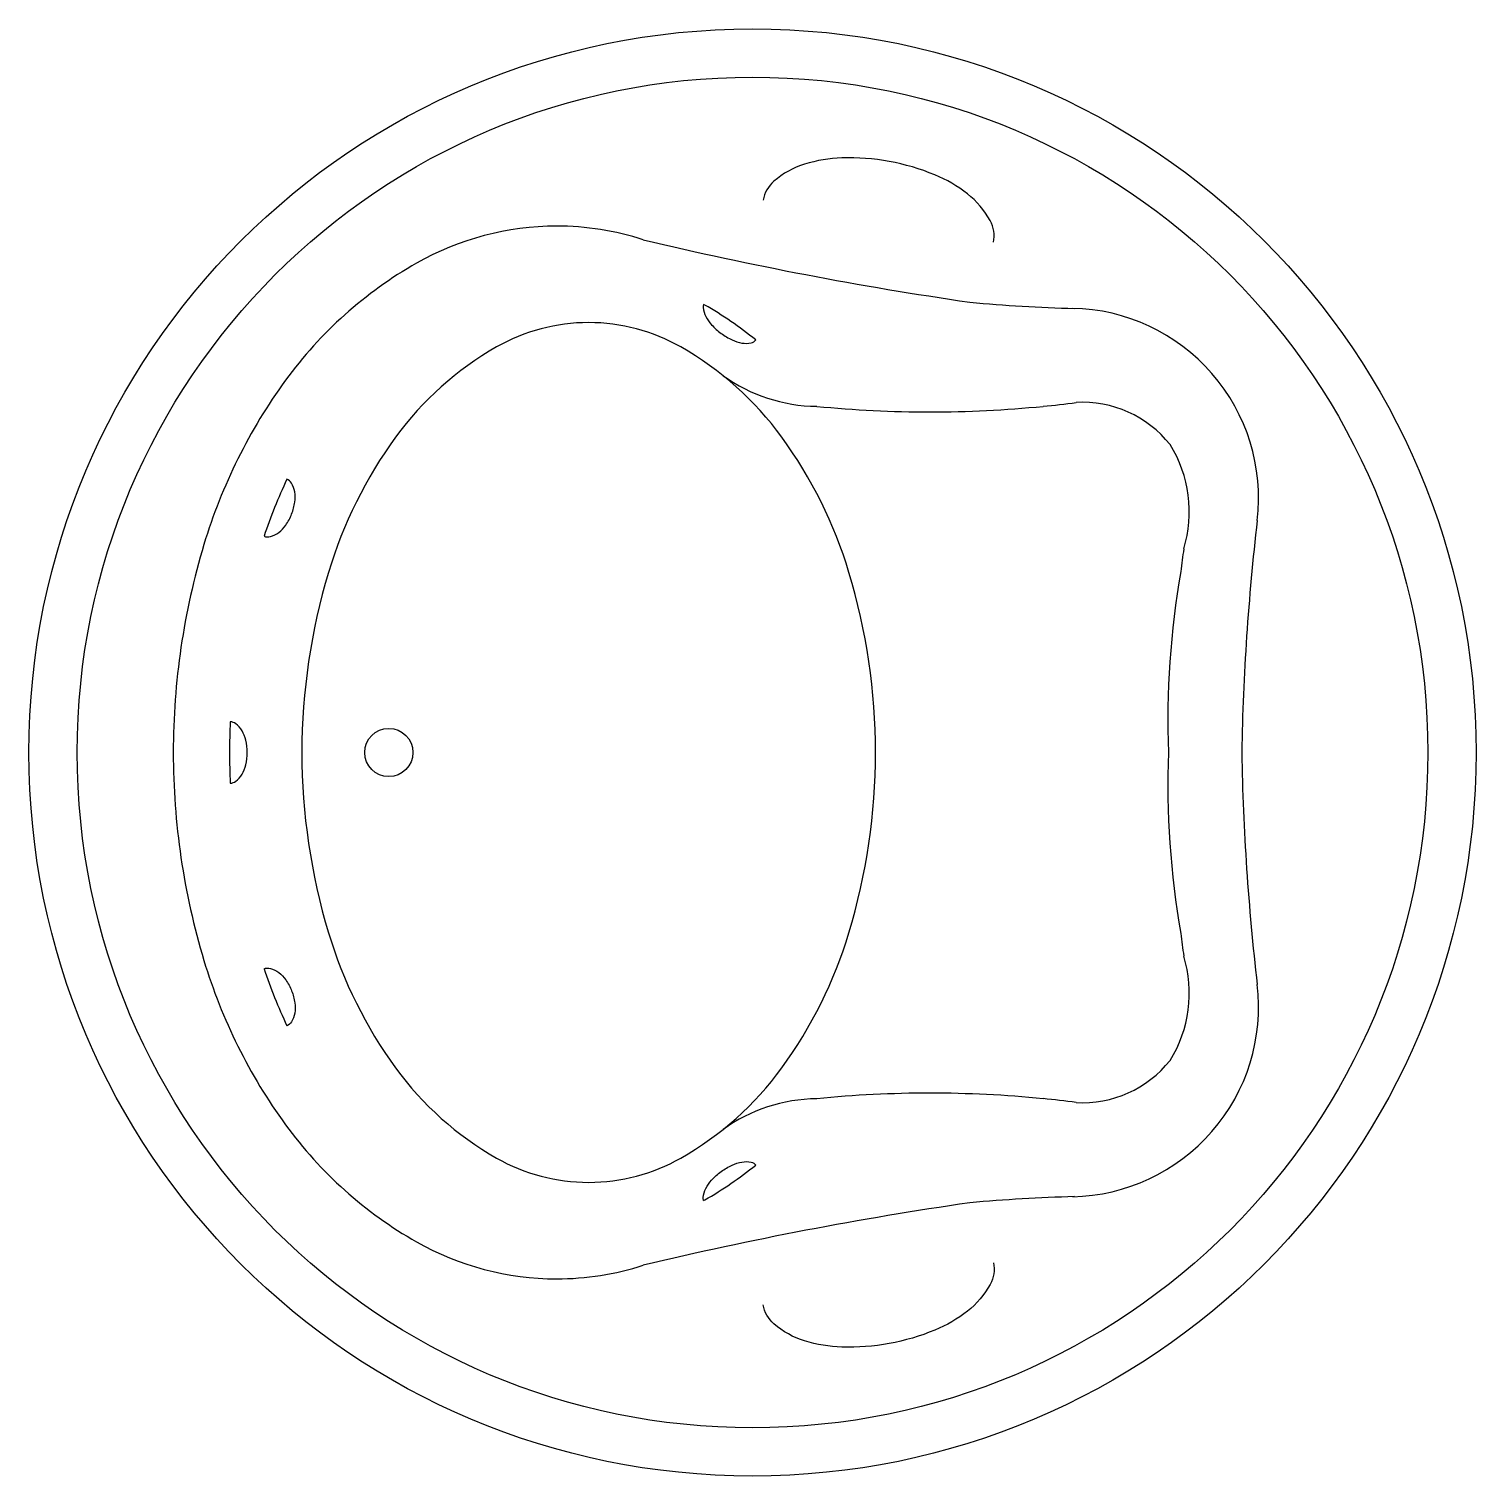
# Model space of a CAD drawing. Extents: x -44 to 106, y -3 to 147.
import ezdxf

# ---------------------------------------------------------------- set-up
doc = ezdxf.new("R2010")
doc.units = 0
doc.header["$LTSCALE"] = 10
doc.layers.get('0').update_dxf_attribs({"linetype": 'CONTINUOUS'})

msp = doc.modelspace()

# ---------------------------------------------------------------- linework, layer by layer
at = {"color": 0}
for points in [[(56.34, 125.29, 0.169976), (55.98, 127.54, 0.105009), (53.64, 130.31, 0.066855), (50.25, 132.28, 0.053), (45.52, 133.67, 0.053), (40.61, 134.04, 0.066855), (36.75, 133.39, 0.105009), (33.57, 131.63, 0.169976), (32.45, 129.65, 0.169976)], [(11.04, 126.97, 0.130024), (-3.47, 123.13, 0.106454), (-17.06, 110.99, 0.084309), (-25.51, 93.97, 0.073366), (-28.69, 72.41, 0.073366), (-25.51, 50.84, 0.084309), (-17.06, 33.83, 0.106454), (-3.47, 21.68, 0.130024), (11.04, 17.85, 0.07805), (20.03, 19.26, 0.106454)], [(20.03, 125.56, 0.07805), (11.04, 126.97, 0.130024)], [(26.28, 118.86, 0.100463), (26.24, 118.53, 0.10355), (26.51, 117.6, 0.063588), (27.11, 116.74, 0.049771), (28.1, 115.85, 0.049771), (29.25, 115.17, 0.063588), (30.25, 114.85, 0.10355), (31.22, 114.88, 0.169021), (31.68, 115.17, 0.178134)], [(31.68, 115.17, 0.04185), (26.4, 118.79, 0.001439), (26.28, 118.86, 0.130024)], [(-16.91, 100.73, 0.029393), (-19.28, 94.82, 0.073366)], [(-19.28, 94.82, 0.153199), (-18.63, 94.78, 0.106608), (-17.75, 95.22, 0.072294), (-17.03, 95.98, 0.058701), (-16.42, 97.12, 0.058701), (-16.1, 98.37, 0.072294), (-16.1, 99.41, 0.106608), (-16.45, 100.33, 0.141232), (-16.91, 100.73, 0.156961)], [(-22.79, 75.59, 0.011035), (-22.86, 72.41, 0.011035), (-22.79, 69.22, 0.084309)], [(-22.79, 69.22, 0.140632), (-22.22, 69.43, 0.106608), (-21.56, 70.15, 0.072294), (-21.17, 71.13, 0.058701), (-21.02, 72.41, 0.058701), (-21.17, 73.69, 0.072294), (-21.56, 74.66, 0.106608), (-22.22, 75.39, 0.140632), (-22.79, 75.59, 0.156961)], [(-19.28, 50, -0.153199), (-18.63, 50.03, -0.106608), (-17.75, 49.6, -0.072294), (-17.03, 48.83, -0.058701), (-16.42, 47.7, -0.058701), (-16.1, 46.45, -0.072294), (-16.1, 45.4, -0.106608), (-16.45, 44.48, -0.141232), (-16.91, 44.08, -0.156961)], [(-19.28, 50, 0.029393), (-16.91, 44.08, 0.106454)], [(26.28, 25.96, -0.100463), (26.24, 26.29, -0.10355), (26.51, 27.22, -0.063588), (27.11, 28.08, -0.049771), (28.1, 28.97, -0.049771), (29.25, 29.65, -0.063588), (30.25, 29.96, -0.10355), (31.22, 29.94, -0.169021), (31.68, 29.65, -0.178134)], [(26.28, 25.96, 0.001439), (26.4, 26.03, 0.04185), (31.68, 29.65, 0.084309)], [(56.34, 19.52, -0.169976), (55.98, 17.27, -0.105009), (53.64, 14.5, -0.066855), (50.25, 12.54, -0.053), (45.52, 11.14, -0.053), (40.61, 10.78, -0.066855), (36.75, 11.42, -0.105009), (33.57, 13.18, -0.169976), (32.45, 15.17, -0.169976)]]:
    msp.add_lwpolyline(points, format="xyb", dxfattribs=at)
msp.add_lwpolyline([(14.37, 116.97, 0.130024), (4.81, 114.44, 0.106454), (-5.64, 105.1, 0.084309), (-12.6, 91.08, 0.073366), (-15.36, 72.41, 0.073366), (-12.6, 53.73, 0.084309), (-5.64, 39.71, 0.106454), (4.81, 30.37, 0.130024), (14.37, 27.85, 0.130024), (23.93, 30.37, 0.106454), (34.38, 39.71, 0.084309), (41.35, 53.73, 0.073366), (44.1, 72.41, 0.073366), (41.35, 91.08, 0.084309), (34.38, 105.1, 0.106454), (23.93, 114.44, 0.130024)], format="xyb", close=True, dxfattribs=at)
for centre, radius in [((31.35, 72.41), 75), ((31.35, 72.41), 70), ((-6.35, 72.41), 2.5)]:
    msp.add_circle(centre, radius, dxfattribs=at)
for centre, radius, start, end in [((107.98, 493.62), 378.42, 256.5607, 261.7817), ((68.78, 279.91), 161.52, 264.7108, 268.5603), ((64.12, 98.76), 19.69, 353.3111, 88.792), ((38.22, 125.35), 17.06, 234.4693, 269.2881), ((49.74, 226.91), 119.2, 264.3535, 275.6465), ((52.36, 200.47), 92.63, 275.6465, 277.7769), ((65.56, 97.14), 11.57, 38.3979, 93.3123), ((63.51, 97.36), 13.12, 342.9281, 32.0522), ((323.22, 68.37), 241.19, 173.3111, 179.0417), ((167.36, 80.22), 92.27, 171.714, 173.1852), ((165.36, 75.59), 90.96, 170.1391, 182.003), ((165.36, 69.23), 90.96, 177.997, 189.8609), ((323.22, 76.44), 241.19, 180.9583, 186.6889), ((167.36, 64.6), 92.27, 186.8148, 188.286), ((63.51, 47.45), 13.12, 327.9478, 17.0719), ((64.12, 46.05), 19.69, 271.208, 6.6889), ((65.56, 47.68), 11.57, 266.6877, 321.6021), ((38.22, 19.46), 17.06, 90.7119, 125.5307), ((49.74, -82.1), 119.2, 84.3535, 95.6465), ((52.36, -55.65), 92.63, 82.2231, 84.3535), ((107.98, -348.8), 378.42, 98.2183, 103.4393), ((68.78, -135.1), 161.52, 91.4397, 95.2892)]:
    msp.add_arc(centre, radius, start, end, dxfattribs=at)

doc.saveas('drawing.dxf')
